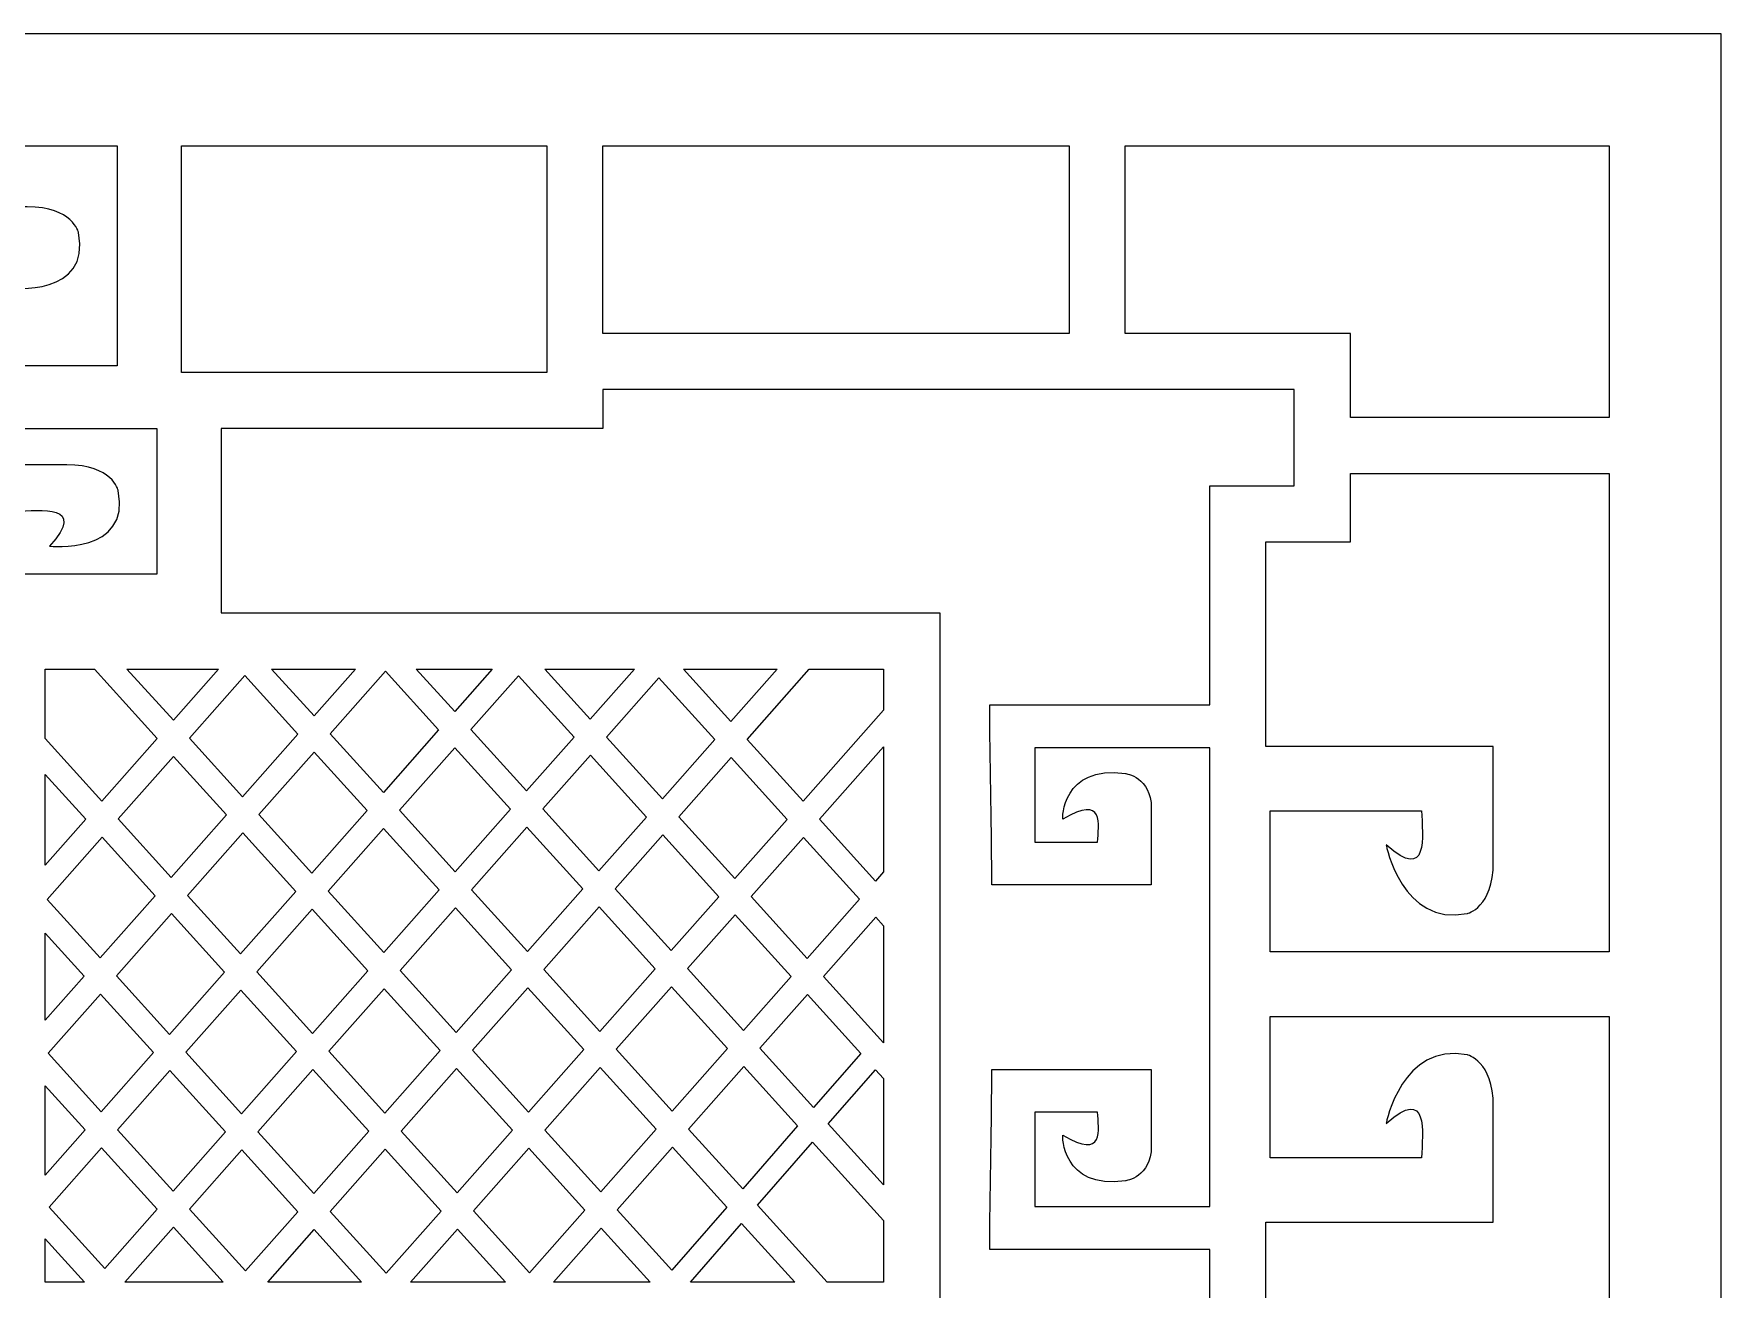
# Model space of a CAD drawing. Header units: centimetres. Extents: x -27 to -9, y -9 to -1.
# Drawn here: x -16.15 to -9, y -6.29 to -0.97 of the extents above; entities that cross this region are included whole.
import ezdxf

# ---------------------------------------------------------------- set-up
doc = ezdxf.new("R2010")
doc.units = ezdxf.units.CM
doc.header["$MEASUREMENT"] = 0
doc.layers.add('layer 1', color=7, linetype='Continuous')

msp = doc.modelspace()

# ---------------------------------------------------------------- linework, layer by layer
at = {"layer": 'layer 1', "color": 250}
for points, knots in [([(-9.47092, -0.97238), (-9.47092, -0.97238), (-8.9959, -0.97238), (-8.9959, -0.97238), (-8.9959, -0.97238), (-8.9959, -0.97238), (-8.9959, -1.4474), (-8.9959, -1.4474), (-8.9959, -1.4474), (-8.9959, -1.4474), (-8.9959, -8.52519), (-8.9959, -8.52519), (-8.9959, -8.52519), (-8.9959, -8.52519), (-8.9959, -9.00021), (-8.9959, -9.00021), (-8.9959, -9.00021), (-8.9959, -9.00021), (-9.47092, -9.00021), (-9.47092, -9.00021), (-9.47092, -9.00021), (-9.47092, -9.00021), (-26.52412, -9.00021), (-26.52412, -9.00021), (-26.52412, -9.00021), (-26.52412, -9.00021), (-26.99914, -9.00021), (-26.99914, -9.00021), (-26.99914, -9.00021), (-26.99914, -9.00021), (-26.99914, -8.52519), (-26.99914, -8.52519), (-26.99914, -8.52519), (-26.99914, -8.52519), (-26.99914, -1.4474), (-26.99914, -1.4474), (-26.99914, -1.4474), (-26.99914, -1.4474), (-26.99914, -0.97238), (-26.99914, -0.97238), (-26.99914, -0.97238), (-26.99914, -0.97238), (-26.52412, -0.97238), (-26.52412, -0.97238), (-26.52412, -0.97238), (-26.52412, -0.97238), (-9.47092, -0.97238), (-9.47092, -0.97238)], [0, 0, 0, 0, 0.0769231, 0.0769231, 0.0769231, 0.0769231, 0.1538462, 0.1538462, 0.1538462, 0.1538462, 0.2307692, 0.2307692, 0.2307692, 0.2307692, 0.3076923, 0.3076923, 0.3076923, 0.3076923, 0.3846154, 0.3846154, 0.3846154, 0.3846154, 0.4615385, 0.4615385, 0.4615385, 0.4615385, 0.5384615, 0.5384615, 0.5384615, 0.5384615, 0.6153846, 0.6153846, 0.6153846, 0.6153846, 0.6923077, 0.6923077, 0.6923077, 0.6923077, 0.7692308, 0.7692308, 0.7692308, 0.7692308, 0.8461538, 0.8461538, 0.8461538, 0.8461538, 1, 1, 1, 1]), ([(-19.52716, -1.4474), (-19.52716, -1.4474), (-19.52716, -2.408), (-19.52716, -2.408), (-19.52716, -2.408), (-19.52716, -2.408), (-16.66776, -2.408), (-16.66776, -2.408), (-16.66776, -2.408), (-16.66776, -2.408), (-16.66776, -1.70581), (-16.66776, -1.70581), (-16.66776, -1.70581), (-16.66776, -1.70581), (-16.39511, -1.70581), (-16.39511, -1.70581), (-16.39511, -1.70581), (-16.39511, -1.70581), (-16.17699, -1.70581), (-16.17699, -1.70581), (-16.17699, -1.70581), (-15.98376, -1.70581), (-15.95887, -1.81487), (-15.95887, -1.81487), (-15.95887, -1.81487), (-15.90435, -2.08752), (-16.2497, -2.05117), (-16.2497, -2.05117), (-16.2497, -2.05117), (-16.08817, -1.87072), (-16.28814, -1.90041), (-16.39511, -1.90292), (-16.39511, -1.90292), (-16.39511, -1.90292), (-16.39511, -2.37979), (-16.39511, -2.37979), (-16.39511, -2.37979), (-16.39511, -2.37979), (-15.79529, -2.37979), (-15.79529, -2.37979), (-15.79529, -2.37979), (-15.79529, -2.37979), (-15.79529, -1.4474), (-15.79529, -1.4474), (-15.79529, -1.4474), (-15.79529, -1.4474), (-19.52716, -1.4474), (-19.52716, -1.4474)], [0, 0, 0, 0, 0.0769231, 0.0769231, 0.0769231, 0.0769231, 0.1538462, 0.1538462, 0.1538462, 0.1538462, 0.2307692, 0.2307692, 0.2307692, 0.2307692, 0.3076923, 0.3076923, 0.3076923, 0.3076923, 0.3846154, 0.3846154, 0.3846154, 0.3846154, 0.4615385, 0.4615385, 0.4615385, 0.4615385, 0.5384615, 0.5384615, 0.5384615, 0.5384615, 0.6153846, 0.6153846, 0.6153846, 0.6153846, 0.6923077, 0.6923077, 0.6923077, 0.6923077, 0.7692308, 0.7692308, 0.7692308, 0.7692308, 0.8461538, 0.8461538, 0.8461538, 0.8461538, 1, 1, 1, 1]), ([(-15.52264, -1.4474), (-15.52264, -1.4474), (-15.52264, -2.408), (-15.52264, -2.408), (-15.52264, -2.408), (-15.52264, -2.408), (-13.97438, -2.408), (-13.97438, -2.408), (-13.97438, -2.408), (-13.97438, -2.408), (-13.97438, -2.24235), (-13.97438, -2.24235), (-13.97438, -2.24235), (-13.97438, -2.24235), (-13.97438, -1.4474), (-13.97438, -1.4474), (-13.97438, -1.4474), (-13.97438, -1.4474), (-15.52264, -1.4474), (-15.52264, -1.4474)], [0, 0, 0, 0, 0.1666667, 0.1666667, 0.1666667, 0.1666667, 0.3333333, 0.3333333, 0.3333333, 0.3333333, 0.5, 0.5, 0.5, 0.5, 0.6666667, 0.6666667, 0.6666667, 0.6666667, 1, 1, 1, 1]), ([(-13.73687, -1.4474), (-13.73687, -1.4474), (-13.73687, -2.24235), (-13.73687, -2.24235), (-13.73687, -2.24235), (-13.73687, -2.24235), (-11.76041, -2.24235), (-11.76041, -2.24235), (-11.76041, -2.24235), (-11.76041, -2.24235), (-11.76041, -1.4474), (-11.76041, -1.4474), (-11.76041, -1.4474), (-11.76041, -1.4474), (-13.73687, -1.4474), (-13.73687, -1.4474)], [0, 0, 0, 0, 0.2, 0.2, 0.2, 0.2, 0.4, 0.4, 0.4, 0.4, 0.6, 0.6, 0.6, 0.6, 1, 1, 1, 1]), ([(-11.5229, -1.4474), (-11.5229, -1.4474), (-11.5229, -2.24235), (-11.5229, -2.24235), (-11.5229, -2.24235), (-11.5229, -2.24235), (-10.56807, -2.24235), (-10.56807, -2.24235), (-10.56807, -2.24235), (-10.56807, -2.24235), (-10.56807, -2.37618), (-10.56807, -2.37618), (-10.56807, -2.37618), (-10.56807, -2.37618), (-10.56807, -2.47986), (-10.56807, -2.47986), (-10.56807, -2.47986), (-10.56807, -2.47986), (-10.56807, -2.59907), (-10.56807, -2.59907), (-10.56807, -2.59907), (-10.56807, -2.59907), (-9.47092, -2.59907), (-9.47092, -2.59907), (-9.47092, -2.59907), (-9.47092, -2.59907), (-9.47092, -1.4474), (-9.47092, -1.4474), (-9.47092, -1.4474), (-9.47092, -1.4474), (-11.5229, -1.4474), (-11.5229, -1.4474)], [0, 0, 0, 0, 0.1111111, 0.1111111, 0.1111111, 0.1111111, 0.2222222, 0.2222222, 0.2222222, 0.2222222, 0.3333333, 0.3333333, 0.3333333, 0.3333333, 0.4444444, 0.4444444, 0.4444444, 0.4444444, 0.5555556, 0.5555556, 0.5555556, 0.5555556, 0.6666667, 0.6666667, 0.6666667, 0.6666667, 0.7777778, 0.7777778, 0.7777778, 0.7777778, 1, 1, 1, 1]), ([(-11.41168, -5.54378), (-11.41168, -5.54378), (-11.41168, -5.36202), (-11.41168, -5.36202), (-11.41168, -5.36202), (-11.41168, -5.36202), (-12.08844, -5.36202), (-12.08844, -5.36202), (-12.08844, -5.36202), (-12.08844, -5.36202), (-12.08826, -5.39837), (-12.08826, -5.39837), (-12.08826, -5.39837), (-12.08826, -5.64785), (-12.09645, -5.8845), (-12.09645, -6.12543), (-12.09645, -6.12543), (-12.09645, -6.12543), (-11.16354, -6.12543), (-11.16354, -6.12543), (-11.16354, -6.12543), (-11.16354, -6.12543), (-11.16354, -6.8092), (-11.16354, -6.8092), (-11.16354, -6.8092), (-11.16354, -6.8092), (-11.16354, -6.97753), (-11.16354, -6.97753), (-11.16354, -6.97753), (-11.16354, -6.97753), (-11.16354, -7.04671), (-11.16354, -7.04671), (-11.16354, -7.04671), (-11.16354, -7.04671), (-10.84777, -7.04671), (-10.84777, -7.04671), (-10.84777, -7.04671), (-10.84777, -7.04671), (-10.84777, -7.45904), (-10.84777, -7.45904), (-10.84777, -7.45904), (-10.84777, -7.45904), (-13.75759, -7.45904), (-13.75759, -7.45904), (-13.75759, -7.45904), (-13.75759, -7.45904), (-13.75759, -7.32226), (-13.75759, -7.32226), (-13.75759, -7.32226), (-13.75759, -7.32226), (-13.75759, -7.32226), (-13.75759, -7.32226), (-13.75759, -7.32226), (-13.75759, -7.32226), (-15.35444, -7.32226), (-15.35444, -7.32226), (-15.35444, -7.32226), (-15.35444, -7.32226), (-15.35444, -6.50117), (-15.35444, -6.50117), (-15.35444, -6.50117), (-15.35444, -6.50117), (-12.30841, -6.50117), (-12.30841, -6.50117), (-12.30841, -6.50117), (-12.30841, -6.50117), (-12.30841, -6.417), (-12.30841, -6.417), (-12.30841, -6.417), (-12.30841, -6.417), (-12.30841, -6.26366), (-12.30841, -6.26366), (-12.30841, -6.26366), (-12.30841, -6.26366), (-12.30841, -3.6651), (-12.30841, -3.6651), (-12.30841, -3.6651), (-12.30841, -3.6651), (-12.30841, -3.43014), (-12.30841, -3.43014), (-12.30841, -3.43014), (-12.30841, -3.43014), (-12.30841, -3.42759), (-12.30841, -3.42759), (-12.30841, -3.42759), (-12.30841, -3.42759), (-15.35444, -3.42759), (-15.35444, -3.42759), (-15.35444, -3.42759), (-15.35444, -3.42759), (-15.35444, -2.64551), (-15.35444, -2.64551), (-15.35444, -2.64551), (-15.35444, -2.64551), (-13.75759, -2.64551), (-13.75759, -2.64551), (-13.75759, -2.64551), (-13.75759, -2.64551), (-13.75759, -2.64551), (-13.75759, -2.64551), (-13.75759, -2.64551), (-13.75759, -2.64551), (-13.73687, -2.64551), (-13.73687, -2.64551), (-13.73687, -2.64551), (-13.73687, -2.64551), (-13.73687, -2.47986), (-13.73687, -2.47986), (-13.73687, -2.47986), (-13.73687, -2.47986), (-10.80558, -2.47986), (-10.80558, -2.47986), (-10.80558, -2.47986), (-10.80558, -2.47986), (-10.80558, -2.88863), (-10.80558, -2.88863), (-10.80558, -2.88863), (-10.80558, -2.88863), (-10.92603, -2.88863), (-10.92603, -2.88863), (-10.92603, -2.88863), (-10.92603, -2.88863), (-11.16354, -2.88863), (-11.16354, -2.88863), (-11.16354, -2.88863), (-11.16354, -2.88863), (-11.16354, -3.12614), (-11.16354, -3.12614), (-11.16354, -3.12614), (-11.16354, -3.12614), (-11.16354, -3.817), (-11.16354, -3.817), (-11.16354, -3.817), (-11.16354, -3.817), (-12.09645, -3.817), (-12.09645, -3.817), (-12.09645, -3.817), (-12.09645, -4.05793), (-12.08826, -4.29459), (-12.08826, -4.54407), (-12.08826, -4.54407), (-12.08826, -4.54407), (-12.08844, -4.58042), (-12.08844, -4.58042), (-12.08844, -4.58042), (-12.08844, -4.58042), (-11.41168, -4.58042), (-11.41168, -4.58042), (-11.41168, -4.58042), (-11.41168, -4.58042), (-11.41168, -4.39865), (-11.41168, -4.39865), (-11.41168, -4.39865), (-11.41168, -4.39865), (-11.41168, -4.25324), (-11.41168, -4.25324), (-11.41168, -4.25324), (-11.41168, -4.12442), (-11.52074, -4.10783), (-11.52074, -4.10783), (-11.52074, -4.10783), (-11.79339, -4.07148), (-11.78744, -4.30171), (-11.78744, -4.30171), (-11.78744, -4.30171), (-11.60699, -4.19403), (-11.63668, -4.32734), (-11.63919, -4.39865), (-11.63919, -4.39865), (-11.63919, -4.39865), (-11.90527, -4.39865), (-11.90527, -4.39865), (-11.90527, -4.39865), (-11.90527, -4.39865), (-11.90527, -3.99877), (-11.90527, -3.99877), (-11.90527, -3.99877), (-11.90527, -3.99877), (-11.16354, -3.99877), (-11.16354, -3.99877), (-11.16354, -3.99877), (-11.16354, -3.99877), (-11.16354, -5.94367), (-11.16354, -5.94367), (-11.16354, -5.94367), (-11.16354, -5.94367), (-11.90527, -5.94367), (-11.90527, -5.94367), (-11.90527, -5.94367), (-11.90527, -5.94367), (-11.90527, -5.54378), (-11.90527, -5.54378), (-11.90527, -5.54378), (-11.90527, -5.54378), (-11.63919, -5.54378), (-11.63919, -5.54378), (-11.63919, -5.54378), (-11.63668, -5.6151), (-11.60699, -5.74841), (-11.78744, -5.64072), (-11.78744, -5.64072), (-11.78744, -5.64072), (-11.79339, -5.87096), (-11.52074, -5.83461), (-11.52074, -5.83461), (-11.52074, -5.83461), (-11.41168, -5.81802), (-11.41168, -5.68919), (-11.41168, -5.68919), (-11.41168, -5.68919), (-11.41168, -5.54378), (-11.41168, -5.54378)], [0, 0, 0, 0, 0.0185185, 0.0185185, 0.0185185, 0.0185185, 0.037037, 0.037037, 0.037037, 0.037037, 0.0555556, 0.0555556, 0.0555556, 0.0555556, 0.0740741, 0.0740741, 0.0740741, 0.0740741, 0.0925926, 0.0925926, 0.0925926, 0.0925926, 0.1111111, 0.1111111, 0.1111111, 0.1111111, 0.1296296, 0.1296296, 0.1296296, 0.1296296, 0.1481481, 0.1481481, 0.1481481, 0.1481481, 0.1666667, 0.1666667, 0.1666667, 0.1666667, 0.1851852, 0.1851852, 0.1851852, 0.1851852, 0.2037037, 0.2037037, 0.2037037, 0.2037037, 0.2222222, 0.2222222, 0.2222222, 0.2222222, 0.2407407, 0.2407407, 0.2407407, 0.2407407, 0.2592593, 0.2592593, 0.2592593, 0.2592593, 0.2777778, 0.2777778, 0.2777778, 0.2777778, 0.2962963, 0.2962963, 0.2962963, 0.2962963, 0.3148148, 0.3148148, 0.3148148, 0.3148148, 0.3333333, 0.3333333, 0.3333333, 0.3333333, 0.3518519, 0.3518519, 0.3518519, 0.3518519, 0.3703704, 0.3703704, 0.3703704, 0.3703704, 0.3888889, 0.3888889, 0.3888889, 0.3888889, 0.4074074, 0.4074074, 0.4074074, 0.4074074, 0.4259259, 0.4259259, 0.4259259, 0.4259259, 0.4444444, 0.4444444, 0.4444444, 0.4444444, 0.462963, 0.462963, 0.462963, 0.462963, 0.4814815, 0.4814815, 0.4814815, 0.4814815, 0.5, 0.5, 0.5, 0.5, 0.5185185, 0.5185185, 0.5185185, 0.5185185, 0.537037, 0.537037, 0.537037, 0.537037, 0.5555556, 0.5555556, 0.5555556, 0.5555556, 0.5740741, 0.5740741, 0.5740741, 0.5740741, 0.5925926, 0.5925926, 0.5925926, 0.5925926, 0.6111111, 0.6111111, 0.6111111, 0.6111111, 0.6296296, 0.6296296, 0.6296296, 0.6296296, 0.6481481, 0.6481481, 0.6481481, 0.6481481, 0.6666667, 0.6666667, 0.6666667, 0.6666667, 0.6851852, 0.6851852, 0.6851852, 0.6851852, 0.7037037, 0.7037037, 0.7037037, 0.7037037, 0.7222222, 0.7222222, 0.7222222, 0.7222222, 0.7407407, 0.7407407, 0.7407407, 0.7407407, 0.7592593, 0.7592593, 0.7592593, 0.7592593, 0.7777778, 0.7777778, 0.7777778, 0.7777778, 0.7962963, 0.7962963, 0.7962963, 0.7962963, 0.8148148, 0.8148148, 0.8148148, 0.8148148, 0.8333333, 0.8333333, 0.8333333, 0.8333333, 0.8518519, 0.8518519, 0.8518519, 0.8518519, 0.8703704, 0.8703704, 0.8703704, 0.8703704, 0.8888889, 0.8888889, 0.8888889, 0.8888889, 0.9074074, 0.9074074, 0.9074074, 0.9074074, 0.9259259, 0.9259259, 0.9259259, 0.9259259, 0.9444444, 0.9444444, 0.9444444, 0.9444444, 0.962963, 0.962963, 0.962963, 0.962963, 1, 1, 1, 1]), ([(-19.56179, -3.42759), (-19.56179, -3.42759), (-16.49956, -3.42759), (-16.49956, -3.42759), (-16.49956, -3.42759), (-16.49956, -3.42759), (-16.49956, -2.79911), (-16.49956, -2.79911), (-16.49956, -2.79911), (-16.49956, -2.79911), (-16.22691, -2.79911), (-16.22691, -2.79911), (-16.22691, -2.79911), (-16.22691, -2.79911), (-16.00879, -2.79911), (-16.00879, -2.79911), (-16.00879, -2.79911), (-15.81556, -2.79911), (-15.79068, -2.90817), (-15.79068, -2.90817), (-15.79068, -2.90817), (-15.73615, -3.18082), (-16.0815, -3.14447), (-16.0815, -3.14447), (-16.0815, -3.14447), (-15.91997, -2.96402), (-16.11994, -2.99371), (-16.22691, -2.99622), (-16.22691, -2.99622), (-16.22691, -2.99622), (-16.22691, -3.2623), (-16.22691, -3.2623), (-16.22691, -3.2623), (-16.22691, -3.2623), (-15.62709, -3.2623), (-15.62709, -3.2623), (-15.62709, -3.2623), (-15.62709, -3.2623), (-15.62709, -2.64551), (-15.62709, -2.64551), (-15.62709, -2.64551), (-15.62709, -2.64551), (-20.43426, -2.64551), (-20.43426, -2.64551), (-20.43426, -2.64551), (-20.43426, -2.64551), (-20.43426, -3.2623), (-20.43426, -3.2623), (-20.43426, -3.2623), (-20.43426, -3.2623), (-19.83444, -3.2623), (-19.83444, -3.2623), (-19.83444, -3.2623), (-19.83444, -3.2623), (-19.83444, -2.99622), (-19.83444, -2.99622), (-19.83444, -2.99622), (-19.94141, -2.99371), (-20.14138, -2.96402), (-19.97985, -3.14447), (-19.97985, -3.14447), (-19.97985, -3.14447), (-20.3252, -3.18082), (-20.27067, -2.90817), (-20.27067, -2.90817), (-20.27067, -2.90817), (-20.24579, -2.79911), (-20.05255, -2.79911), (-20.05255, -2.79911), (-20.05255, -2.79911), (-19.83444, -2.79911), (-19.83444, -2.79911), (-19.83444, -2.79911), (-19.83444, -2.79911), (-19.56179, -2.79911), (-19.56179, -2.79911), (-19.56179, -2.79911), (-19.56179, -2.79911), (-19.56179, -3.42759), (-19.56179, -3.42759)], [0, 0, 0, 0, 0.047619, 0.047619, 0.047619, 0.047619, 0.0952381, 0.0952381, 0.0952381, 0.0952381, 0.1428571, 0.1428571, 0.1428571, 0.1428571, 0.1904762, 0.1904762, 0.1904762, 0.1904762, 0.2380952, 0.2380952, 0.2380952, 0.2380952, 0.2857143, 0.2857143, 0.2857143, 0.2857143, 0.3333333, 0.3333333, 0.3333333, 0.3333333, 0.3809524, 0.3809524, 0.3809524, 0.3809524, 0.4285714, 0.4285714, 0.4285714, 0.4285714, 0.4761905, 0.4761905, 0.4761905, 0.4761905, 0.5238095, 0.5238095, 0.5238095, 0.5238095, 0.5714286, 0.5714286, 0.5714286, 0.5714286, 0.6190476, 0.6190476, 0.6190476, 0.6190476, 0.6666667, 0.6666667, 0.6666667, 0.6666667, 0.7142857, 0.7142857, 0.7142857, 0.7142857, 0.7619048, 0.7619048, 0.7619048, 0.7619048, 0.8095238, 0.8095238, 0.8095238, 0.8095238, 0.8571429, 0.8571429, 0.8571429, 0.8571429, 0.9047619, 0.9047619, 0.9047619, 0.9047619, 1, 1, 1, 1]), ([(-9.47092, -2.83658), (-9.47092, -2.83658), (-10.56807, -2.83658), (-10.56807, -2.83658), (-10.56807, -2.83658), (-10.56807, -2.83658), (-10.56807, -2.88863), (-10.56807, -2.88863), (-10.56807, -2.88863), (-10.56807, -2.88863), (-10.56807, -3.12614), (-10.56807, -3.12614), (-10.56807, -3.12614), (-10.56807, -3.12614), (-10.80558, -3.12614), (-10.80558, -3.12614), (-10.80558, -3.12614), (-10.80558, -3.12614), (-10.92603, -3.12614), (-10.92603, -3.12614), (-10.92603, -3.12614), (-10.92603, -3.12614), (-10.92603, -3.99282), (-10.92603, -3.99282), (-10.92603, -3.99282), (-10.92603, -3.99282), (-9.96212, -3.99282), (-9.96212, -3.99282), (-9.96212, -3.99282), (-9.96212, -3.99282), (-9.96212, -4.26547), (-9.96212, -4.26547), (-9.96212, -4.26547), (-9.96212, -4.26547), (-9.96212, -4.48359), (-9.96212, -4.48359), (-9.96212, -4.48359), (-9.96212, -4.67682), (-10.07285, -4.70171), (-10.07285, -4.70171), (-10.07285, -4.70171), (-10.34965, -4.75624), (-10.41636, -4.41088), (-10.41636, -4.41088), (-10.41636, -4.41088), (-10.23317, -4.57241), (-10.26331, -4.37245), (-10.26586, -4.26547), (-10.26586, -4.26547), (-10.26586, -4.26547), (-10.90746, -4.26547), (-10.90746, -4.26547), (-10.90746, -4.26547), (-10.90746, -4.26547), (-10.90746, -4.86401), (-10.90746, -4.86401), (-10.90746, -4.86401), (-10.90746, -4.86401), (-9.47092, -4.86401), (-9.47092, -4.86401), (-9.47092, -4.86401), (-9.47092, -4.86401), (-9.47092, -2.83658), (-9.47092, -2.83658)], [0, 0, 0, 0, 0.0588235, 0.0588235, 0.0588235, 0.0588235, 0.1176471, 0.1176471, 0.1176471, 0.1176471, 0.1764706, 0.1764706, 0.1764706, 0.1764706, 0.2352941, 0.2352941, 0.2352941, 0.2352941, 0.2941176, 0.2941176, 0.2941176, 0.2941176, 0.3529412, 0.3529412, 0.3529412, 0.3529412, 0.4117647, 0.4117647, 0.4117647, 0.4117647, 0.4705882, 0.4705882, 0.4705882, 0.4705882, 0.5294118, 0.5294118, 0.5294118, 0.5294118, 0.5882353, 0.5882353, 0.5882353, 0.5882353, 0.6470588, 0.6470588, 0.6470588, 0.6470588, 0.7058824, 0.7058824, 0.7058824, 0.7058824, 0.7647059, 0.7647059, 0.7647059, 0.7647059, 0.8235294, 0.8235294, 0.8235294, 0.8235294, 0.8823529, 0.8823529, 0.8823529, 0.8823529, 1, 1, 1, 1]), ([(-15.89182, -3.6651), (-15.89182, -3.6651), (-16.10018, -3.6651), (-16.10018, -3.6651), (-16.10018, -3.6651), (-16.10018, -3.6651), (-16.10018, -3.95931), (-16.10018, -3.95931), (-16.10018, -3.95931), (-16.10018, -3.95931), (-15.85974, -4.22457), (-15.85974, -4.22457), (-15.85974, -4.22457), (-15.85974, -4.22457), (-15.62528, -3.95916), (-15.62528, -3.95916), (-15.62528, -3.95916), (-15.62528, -3.95916), (-15.89182, -3.6651), (-15.89182, -3.6651)], [0, 0, 0, 0, 0.1666667, 0.1666667, 0.1666667, 0.1666667, 0.3333333, 0.3333333, 0.3333333, 0.3333333, 0.5, 0.5, 0.5, 0.5, 0.6666667, 0.6666667, 0.6666667, 0.6666667, 1, 1, 1, 1]), ([(-15.3655, -3.6651), (-15.3655, -3.6651), (-15.7539, -3.6651), (-15.7539, -3.6651), (-15.7539, -3.6651), (-15.7539, -3.6651), (-15.55721, -3.88211), (-15.55721, -3.88211), (-15.55721, -3.88211), (-15.55721, -3.88211), (-15.3655, -3.6651), (-15.3655, -3.6651)], [0, 0, 0, 0, 0.25, 0.25, 0.25, 0.25, 0.5, 0.5, 0.5, 0.5, 1, 1, 1, 1]), ([(-15.25375, -3.69278), (-15.25375, -3.69278), (-15.48822, -3.95821), (-15.48822, -3.95821), (-15.48822, -3.95821), (-15.48822, -3.95821), (-15.26339, -4.20625), (-15.26339, -4.20625), (-15.26339, -4.20625), (-15.26339, -4.20625), (-15.02892, -3.94083), (-15.02892, -3.94083), (-15.02892, -3.94083), (-15.02892, -3.94083), (-15.25375, -3.69278), (-15.25375, -3.69278)], [0, 0, 0, 0, 0.2, 0.2, 0.2, 0.2, 0.4, 0.4, 0.4, 0.4, 0.6, 0.6, 0.6, 0.6, 1, 1, 1, 1]), ([(-14.78534, -3.6651), (-14.78534, -3.6651), (-15.14092, -3.6651), (-15.14092, -3.6651), (-15.14092, -3.6651), (-15.14092, -3.6651), (-14.96084, -3.86377), (-14.96084, -3.86377), (-14.96084, -3.86377), (-14.96084, -3.86377), (-14.78534, -3.6651), (-14.78534, -3.6651)], [0, 0, 0, 0, 0.25, 0.25, 0.25, 0.25, 0.5, 0.5, 0.5, 0.5, 1, 1, 1, 1]), ([(-14.43258, -3.92247), (-14.43258, -3.92247), (-14.65739, -3.67445), (-14.65739, -3.67445), (-14.65739, -3.67445), (-14.65739, -3.67445), (-14.89186, -3.93987), (-14.89186, -3.93987), (-14.89186, -3.93987), (-14.89186, -3.93987), (-14.66705, -4.1879), (-14.66705, -4.1879), (-14.66705, -4.1879), (-14.66705, -4.1879), (-14.43258, -3.92247), (-14.43258, -3.92247)], [0, 0, 0, 0, 0.2, 0.2, 0.2, 0.2, 0.4, 0.4, 0.4, 0.4, 0.6, 0.6, 0.6, 0.6, 1, 1, 1, 1]), ([(-14.20521, -3.6651), (-14.20521, -3.6651), (-14.52794, -3.6651), (-14.52794, -3.6651), (-14.52794, -3.6651), (-14.52794, -3.6651), (-14.3645, -3.84542), (-14.3645, -3.84542), (-14.3645, -3.84542), (-14.3645, -3.84542), (-14.20521, -3.6651), (-14.20521, -3.6651)], [0, 0, 0, 0, 0.25, 0.25, 0.25, 0.25, 0.5, 0.5, 0.5, 0.5, 1, 1, 1, 1]), ([(-14.29552, -3.92152), (-14.29552, -3.92152), (-14.05953, -4.18186), (-14.05953, -4.18186), (-14.05953, -4.18186), (-14.05953, -4.18186), (-13.85844, -3.95423), (-13.85844, -3.95423), (-13.85844, -3.95423), (-13.85844, -3.95423), (-14.09443, -3.69388), (-14.09443, -3.69388), (-14.09443, -3.69388), (-14.09443, -3.69388), (-14.29552, -3.92152), (-14.29552, -3.92152)], [0, 0, 0, 0, 0.2, 0.2, 0.2, 0.2, 0.4, 0.4, 0.4, 0.4, 0.6, 0.6, 0.6, 0.6, 1, 1, 1, 1]), ([(-13.60303, -3.6651), (-13.60303, -3.6651), (-13.98259, -3.6651), (-13.98259, -3.6651), (-13.98259, -3.6651), (-13.98259, -3.6651), (-13.79037, -3.87717), (-13.79037, -3.87717), (-13.79037, -3.87717), (-13.79037, -3.87717), (-13.60303, -3.6651), (-13.60303, -3.6651)], [0, 0, 0, 0, 0.25, 0.25, 0.25, 0.25, 0.5, 0.5, 0.5, 0.5, 1, 1, 1, 1]), ([(-13.49952, -3.70211), (-13.49952, -3.70211), (-13.72139, -3.95327), (-13.72139, -3.95327), (-13.72139, -3.95327), (-13.72139, -3.95327), (-13.4838, -4.21538), (-13.4838, -4.21538), (-13.4838, -4.21538), (-13.4838, -4.21538), (-13.26193, -3.96423), (-13.26193, -3.96423), (-13.26193, -3.96423), (-13.26193, -3.96423), (-13.49952, -3.70211), (-13.49952, -3.70211)], [0, 0, 0, 0, 0.2, 0.2, 0.2, 0.2, 0.4, 0.4, 0.4, 0.4, 0.6, 0.6, 0.6, 0.6, 1, 1, 1, 1]), ([(-12.99768, -3.6651), (-12.99768, -3.6651), (-13.39515, -3.6651), (-13.39515, -3.6651), (-13.39515, -3.6651), (-13.39515, -3.6651), (-13.19386, -3.88717), (-13.19386, -3.88717), (-13.19386, -3.88717), (-13.19386, -3.88717), (-12.99768, -3.6651), (-12.99768, -3.6651)], [0, 0, 0, 0, 0.25, 0.25, 0.25, 0.25, 0.5, 0.5, 0.5, 0.5, 1, 1, 1, 1]), ([(-12.54686, -3.6651), (-12.54686, -3.6651), (-12.86148, -3.6651), (-12.86148, -3.6651), (-12.86148, -3.6651), (-12.86148, -3.6651), (-13.12488, -3.96327), (-13.12488, -3.96327), (-13.12488, -3.96327), (-13.12488, -3.96327), (-12.88728, -4.22539), (-12.88728, -4.22539), (-12.88728, -4.22539), (-12.88728, -4.22539), (-12.54686, -3.84004), (-12.54686, -3.84004), (-12.54686, -3.84004), (-12.54686, -3.84004), (-12.54686, -3.6651), (-12.54686, -3.6651)], [0, 0, 0, 0, 0.1666667, 0.1666667, 0.1666667, 0.1666667, 0.3333333, 0.3333333, 0.3333333, 0.3333333, 0.5, 0.5, 0.5, 0.5, 0.6666667, 0.6666667, 0.6666667, 0.6666667, 1, 1, 1, 1]), ([(-14.1276, -4.25893), (-14.1276, -4.25893), (-14.36359, -3.99857), (-14.36359, -3.99857), (-14.36359, -3.99857), (-14.36359, -3.99857), (-14.59807, -4.264), (-14.59807, -4.264), (-14.59807, -4.264), (-14.59807, -4.264), (-14.36208, -4.52435), (-14.36208, -4.52435), (-14.36208, -4.52435), (-14.36208, -4.52435), (-14.1276, -4.25893), (-14.1276, -4.25893)], [0, 0, 0, 0, 0.2, 0.2, 0.2, 0.2, 0.4, 0.4, 0.4, 0.4, 0.6, 0.6, 0.6, 0.6, 1, 1, 1, 1]), ([(-12.54686, -4.52532), (-12.54686, -4.52532), (-12.54686, -3.99422), (-12.54686, -3.99422), (-12.54686, -3.99422), (-12.54686, -3.99422), (-12.8183, -4.3015), (-12.8183, -4.3015), (-12.8183, -4.3015), (-12.8183, -4.3015), (-12.5807, -4.56363), (-12.5807, -4.56363), (-12.5807, -4.56363), (-12.5807, -4.56363), (-12.54686, -4.52532), (-12.54686, -4.52532)], [0, 0, 0, 0, 0.2, 0.2, 0.2, 0.2, 0.4, 0.4, 0.4, 0.4, 0.6, 0.6, 0.6, 0.6, 1, 1, 1, 1]), ([(-15.55629, -4.03526), (-15.55629, -4.03526), (-15.79076, -4.30067), (-15.79076, -4.30067), (-15.79076, -4.30067), (-15.79076, -4.30067), (-15.56592, -4.54871), (-15.56592, -4.54871), (-15.56592, -4.54871), (-15.56592, -4.54871), (-15.33146, -4.2833), (-15.33146, -4.2833), (-15.33146, -4.2833), (-15.33146, -4.2833), (-15.55629, -4.03526), (-15.55629, -4.03526)], [0, 0, 0, 0, 0.2, 0.2, 0.2, 0.2, 0.4, 0.4, 0.4, 0.4, 0.6, 0.6, 0.6, 0.6, 1, 1, 1, 1]), ([(-14.95994, -4.01693), (-14.95994, -4.01693), (-15.19441, -4.28235), (-15.19441, -4.28235), (-15.19441, -4.28235), (-15.19441, -4.28235), (-14.96959, -4.53037), (-14.96959, -4.53037), (-14.96959, -4.53037), (-14.96959, -4.53037), (-14.73512, -4.26496), (-14.73512, -4.26496), (-14.73512, -4.26496), (-14.73512, -4.26496), (-14.95994, -4.01693), (-14.95994, -4.01693)], [0, 0, 0, 0, 0.2, 0.2, 0.2, 0.2, 0.4, 0.4, 0.4, 0.4, 0.6, 0.6, 0.6, 0.6, 1, 1, 1, 1]), ([(-13.99056, -4.25796), (-13.99056, -4.25796), (-13.75297, -4.52008), (-13.75297, -4.52008), (-13.75297, -4.52008), (-13.75297, -4.52008), (-13.55187, -4.29244), (-13.55187, -4.29244), (-13.55187, -4.29244), (-13.55187, -4.29244), (-13.78947, -4.03033), (-13.78947, -4.03033), (-13.78947, -4.03033), (-13.78947, -4.03033), (-13.99056, -4.25796), (-13.99056, -4.25796)], [0, 0, 0, 0, 0.2, 0.2, 0.2, 0.2, 0.4, 0.4, 0.4, 0.4, 0.6, 0.6, 0.6, 0.6, 1, 1, 1, 1]), ([(-13.19296, -4.04033), (-13.19296, -4.04033), (-13.41483, -4.29148), (-13.41483, -4.29148), (-13.41483, -4.29148), (-13.41483, -4.29148), (-13.17723, -4.55361), (-13.17723, -4.55361), (-13.17723, -4.55361), (-13.17723, -4.55361), (-12.95536, -4.30245), (-12.95536, -4.30245), (-12.95536, -4.30245), (-12.95536, -4.30245), (-13.19296, -4.04033), (-13.19296, -4.04033)], [0, 0, 0, 0, 0.2, 0.2, 0.2, 0.2, 0.4, 0.4, 0.4, 0.4, 0.6, 0.6, 0.6, 0.6, 1, 1, 1, 1]), ([(-16.10018, -4.49675), (-16.10018, -4.49675), (-15.92781, -4.30162), (-15.92781, -4.30162), (-15.92781, -4.30162), (-15.92781, -4.30162), (-16.10018, -4.11146), (-16.10018, -4.11146), (-16.10018, -4.11146), (-16.10018, -4.11146), (-16.10018, -4.49675), (-16.10018, -4.49675)], [0, 0, 0, 0, 0.25, 0.25, 0.25, 0.25, 0.5, 0.5, 0.5, 0.5, 1, 1, 1, 1]), ([(-15.26248, -4.35941), (-15.26248, -4.35941), (-15.49694, -4.62482), (-15.49694, -4.62482), (-15.49694, -4.62482), (-15.49694, -4.62482), (-15.27213, -4.87284), (-15.27213, -4.87284), (-15.27213, -4.87284), (-15.27213, -4.87284), (-15.03767, -4.60743), (-15.03767, -4.60743), (-15.03767, -4.60743), (-15.03767, -4.60743), (-15.26248, -4.35941), (-15.26248, -4.35941)], [0, 0, 0, 0, 0.2, 0.2, 0.2, 0.2, 0.4, 0.4, 0.4, 0.4, 0.6, 0.6, 0.6, 0.6, 1, 1, 1, 1]), ([(-14.66614, -4.34106), (-14.66614, -4.34106), (-14.90061, -4.60648), (-14.90061, -4.60648), (-14.90061, -4.60648), (-14.90061, -4.60648), (-14.66463, -4.86682), (-14.66463, -4.86682), (-14.66463, -4.86682), (-14.66463, -4.86682), (-14.43016, -4.6014), (-14.43016, -4.6014), (-14.43016, -4.6014), (-14.43016, -4.6014), (-14.66614, -4.34106), (-14.66614, -4.34106)], [0, 0, 0, 0, 0.2, 0.2, 0.2, 0.2, 0.4, 0.4, 0.4, 0.4, 0.6, 0.6, 0.6, 0.6, 1, 1, 1, 1]), ([(-13.82104, -4.59714), (-13.82104, -4.59714), (-14.05863, -4.33502), (-14.05863, -4.33502), (-14.05863, -4.33502), (-14.05863, -4.33502), (-14.29311, -4.60045), (-14.29311, -4.60045), (-14.29311, -4.60045), (-14.29311, -4.60045), (-14.05552, -4.86256), (-14.05552, -4.86256), (-14.05552, -4.86256), (-14.05552, -4.86256), (-13.82104, -4.59714), (-13.82104, -4.59714)], [0, 0, 0, 0, 0.2, 0.2, 0.2, 0.2, 0.4, 0.4, 0.4, 0.4, 0.6, 0.6, 0.6, 0.6, 1, 1, 1, 1]), ([(-15.85883, -4.37773), (-15.85883, -4.37773), (-16.09171, -4.64134), (-16.09171, -4.64134), (-16.09171, -4.64134), (-16.09171, -4.64134), (-15.86688, -4.88939), (-15.86688, -4.88939), (-15.86688, -4.88939), (-15.86688, -4.88939), (-15.63399, -4.62577), (-15.63399, -4.62577), (-15.63399, -4.62577), (-15.63399, -4.62577), (-15.85883, -4.37773), (-15.85883, -4.37773)], [0, 0, 0, 0, 0.2, 0.2, 0.2, 0.2, 0.4, 0.4, 0.4, 0.4, 0.6, 0.6, 0.6, 0.6, 1, 1, 1, 1]), ([(-13.684, -4.59617), (-13.684, -4.59617), (-13.4464, -4.8583), (-13.4464, -4.8583), (-13.4464, -4.8583), (-13.4464, -4.8583), (-13.2453, -4.63067), (-13.2453, -4.63067), (-13.2453, -4.63067), (-13.2453, -4.63067), (-13.4829, -4.36854), (-13.4829, -4.36854), (-13.4829, -4.36854), (-13.4829, -4.36854), (-13.684, -4.59617), (-13.684, -4.59617)], [0, 0, 0, 0, 0.2, 0.2, 0.2, 0.2, 0.4, 0.4, 0.4, 0.4, 0.6, 0.6, 0.6, 0.6, 1, 1, 1, 1]), ([(-12.88638, -4.37855), (-12.88638, -4.37855), (-13.10825, -4.62971), (-13.10825, -4.62971), (-13.10825, -4.62971), (-13.10825, -4.62971), (-12.87065, -4.89184), (-12.87065, -4.89184), (-12.87065, -4.89184), (-12.87065, -4.89184), (-12.64878, -4.64069), (-12.64878, -4.64069), (-12.64878, -4.64069), (-12.64878, -4.64069), (-12.88638, -4.37855), (-12.88638, -4.37855)], [0, 0, 0, 0, 0.2, 0.2, 0.2, 0.2, 0.4, 0.4, 0.4, 0.4, 0.6, 0.6, 0.6, 0.6, 1, 1, 1, 1]), ([(-15.56501, -4.70187), (-15.56501, -4.70187), (-15.79789, -4.96549), (-15.79789, -4.96549), (-15.79789, -4.96549), (-15.79789, -4.96549), (-15.57308, -5.21351), (-15.57308, -5.21351), (-15.57308, -5.21351), (-15.57308, -5.21351), (-15.3402, -4.94989), (-15.3402, -4.94989), (-15.3402, -4.94989), (-15.3402, -4.94989), (-15.56501, -4.70187), (-15.56501, -4.70187)], [0, 0, 0, 0, 0.2, 0.2, 0.2, 0.2, 0.4, 0.4, 0.4, 0.4, 0.6, 0.6, 0.6, 0.6, 1, 1, 1, 1]), ([(-14.96868, -4.68353), (-14.96868, -4.68353), (-15.20315, -4.94894), (-15.20315, -4.94894), (-15.20315, -4.94894), (-15.20315, -4.94894), (-14.96716, -5.20929), (-14.96716, -5.20929), (-14.96716, -5.20929), (-14.96716, -5.20929), (-14.7327, -4.94388), (-14.7327, -4.94388), (-14.7327, -4.94388), (-14.7327, -4.94388), (-14.96868, -4.68353), (-14.96868, -4.68353)], [0, 0, 0, 0, 0.2, 0.2, 0.2, 0.2, 0.4, 0.4, 0.4, 0.4, 0.6, 0.6, 0.6, 0.6, 1, 1, 1, 1]), ([(-14.36118, -4.6775), (-14.36118, -4.6775), (-14.59565, -4.94292), (-14.59565, -4.94292), (-14.59565, -4.94292), (-14.59565, -4.94292), (-14.35806, -5.20504), (-14.35806, -5.20504), (-14.35806, -5.20504), (-14.35806, -5.20504), (-14.12359, -4.93962), (-14.12359, -4.93962), (-14.12359, -4.93962), (-14.12359, -4.93962), (-14.36118, -4.6775), (-14.36118, -4.6775)], [0, 0, 0, 0, 0.2, 0.2, 0.2, 0.2, 0.4, 0.4, 0.4, 0.4, 0.6, 0.6, 0.6, 0.6, 1, 1, 1, 1]), ([(-13.51447, -4.93536), (-13.51447, -4.93536), (-13.75207, -4.67323), (-13.75207, -4.67323), (-13.75207, -4.67323), (-13.75207, -4.67323), (-13.98655, -4.93865), (-13.98655, -4.93865), (-13.98655, -4.93865), (-13.98655, -4.93865), (-13.74895, -5.20078), (-13.74895, -5.20078), (-13.74895, -5.20078), (-13.74895, -5.20078), (-13.51447, -4.93536), (-13.51447, -4.93536)], [0, 0, 0, 0, 0.2, 0.2, 0.2, 0.2, 0.4, 0.4, 0.4, 0.4, 0.6, 0.6, 0.6, 0.6, 1, 1, 1, 1]), ([(-13.37742, -4.9344), (-13.37742, -4.9344), (-13.13981, -5.19654), (-13.13981, -5.19654), (-13.13981, -5.19654), (-13.13981, -5.19654), (-12.93872, -4.9689), (-12.93872, -4.9689), (-12.93872, -4.9689), (-12.93872, -4.9689), (-13.17632, -4.70677), (-13.17632, -4.70677), (-13.17632, -4.70677), (-13.17632, -4.70677), (-13.37742, -4.9344), (-13.37742, -4.9344)], [0, 0, 0, 0, 0.2, 0.2, 0.2, 0.2, 0.4, 0.4, 0.4, 0.4, 0.6, 0.6, 0.6, 0.6, 1, 1, 1, 1]), ([(-12.54686, -5.24906), (-12.54686, -5.24906), (-12.54686, -4.75312), (-12.54686, -4.75312), (-12.54686, -4.75312), (-12.54686, -4.75312), (-12.5798, -4.71679), (-12.5798, -4.71679), (-12.5798, -4.71679), (-12.5798, -4.71679), (-12.80167, -4.96794), (-12.80167, -4.96794), (-12.80167, -4.96794), (-12.80167, -4.96794), (-12.54686, -5.24906), (-12.54686, -5.24906)], [0, 0, 0, 0, 0.2, 0.2, 0.2, 0.2, 0.4, 0.4, 0.4, 0.4, 0.6, 0.6, 0.6, 0.6, 1, 1, 1, 1]), ([(-16.10018, -5.15348), (-16.10018, -5.15348), (-15.93495, -4.96645), (-15.93495, -4.96645), (-15.93495, -4.96645), (-15.93495, -4.96645), (-16.10018, -4.78416), (-16.10018, -4.78416), (-16.10018, -4.78416), (-16.10018, -4.78416), (-16.10018, -5.15348), (-16.10018, -5.15348)], [0, 0, 0, 0, 0.25, 0.25, 0.25, 0.25, 0.5, 0.5, 0.5, 0.5, 1, 1, 1, 1]), ([(-15.86597, -5.04255), (-15.86597, -5.04255), (-16.08782, -5.29369), (-16.08782, -5.29369), (-16.08782, -5.29369), (-16.08782, -5.29369), (-15.86301, -5.54171), (-15.86301, -5.54171), (-15.86301, -5.54171), (-15.86301, -5.54171), (-15.64115, -5.29057), (-15.64115, -5.29057), (-15.64115, -5.29057), (-15.64115, -5.29057), (-15.86597, -5.04255), (-15.86597, -5.04255)], [0, 0, 0, 0, 0.2, 0.2, 0.2, 0.2, 0.4, 0.4, 0.4, 0.4, 0.6, 0.6, 0.6, 0.6, 1, 1, 1, 1]), ([(-15.27122, -5.02599), (-15.27122, -5.02599), (-15.5041, -5.28961), (-15.5041, -5.28961), (-15.5041, -5.28961), (-15.5041, -5.28961), (-15.26811, -5.54996), (-15.26811, -5.54996), (-15.26811, -5.54996), (-15.26811, -5.54996), (-15.03523, -5.28634), (-15.03523, -5.28634), (-15.03523, -5.28634), (-15.03523, -5.28634), (-15.27122, -5.02599), (-15.27122, -5.02599)], [0, 0, 0, 0, 0.2, 0.2, 0.2, 0.2, 0.4, 0.4, 0.4, 0.4, 0.6, 0.6, 0.6, 0.6, 1, 1, 1, 1]), ([(-14.66372, -5.01998), (-14.66372, -5.01998), (-14.89818, -5.28539), (-14.89818, -5.28539), (-14.89818, -5.28539), (-14.89818, -5.28539), (-14.6606, -5.5475), (-14.6606, -5.5475), (-14.6606, -5.5475), (-14.6606, -5.5475), (-14.42613, -5.28209), (-14.42613, -5.28209), (-14.42613, -5.28209), (-14.42613, -5.28209), (-14.66372, -5.01998), (-14.66372, -5.01998)], [0, 0, 0, 0, 0.2, 0.2, 0.2, 0.2, 0.4, 0.4, 0.4, 0.4, 0.6, 0.6, 0.6, 0.6, 1, 1, 1, 1]), ([(-14.05462, -5.01571), (-14.05462, -5.01571), (-14.28909, -5.28113), (-14.28909, -5.28113), (-14.28909, -5.28113), (-14.28909, -5.28113), (-14.05149, -5.54326), (-14.05149, -5.54326), (-14.05149, -5.54326), (-14.05149, -5.54326), (-13.81702, -5.27784), (-13.81702, -5.27784), (-13.81702, -5.27784), (-13.81702, -5.27784), (-14.05462, -5.01571), (-14.05462, -5.01571)], [0, 0, 0, 0, 0.2, 0.2, 0.2, 0.2, 0.4, 0.4, 0.4, 0.4, 0.6, 0.6, 0.6, 0.6, 1, 1, 1, 1]), ([(-13.20789, -5.27359), (-13.20789, -5.27359), (-13.44549, -5.01146), (-13.44549, -5.01146), (-13.44549, -5.01146), (-13.44549, -5.01146), (-13.67997, -5.27688), (-13.67997, -5.27688), (-13.67997, -5.27688), (-13.67997, -5.27688), (-13.44236, -5.53901), (-13.44236, -5.53901), (-13.44236, -5.53901), (-13.44236, -5.53901), (-13.20789, -5.27359), (-13.20789, -5.27359)], [0, 0, 0, 0, 0.2, 0.2, 0.2, 0.2, 0.4, 0.4, 0.4, 0.4, 0.6, 0.6, 0.6, 0.6, 1, 1, 1, 1]), ([(-12.84321, -5.52376), (-12.84321, -5.52376), (-12.6435, -5.29459), (-12.6435, -5.29459), (-12.6435, -5.29459), (-12.6435, -5.29459), (-12.86974, -5.045), (-12.86974, -5.045), (-12.86974, -5.045), (-12.86974, -5.045), (-13.07083, -5.27264), (-13.07083, -5.27264), (-13.07083, -5.27264), (-13.07083, -5.27264), (-12.84321, -5.52376), (-12.84321, -5.52376)], [0, 0, 0, 0, 0.2, 0.2, 0.2, 0.2, 0.4, 0.4, 0.4, 0.4, 0.6, 0.6, 0.6, 0.6, 1, 1, 1, 1]), ([(-9.47092, -5.13795), (-9.47092, -5.13795), (-10.90746, -5.13795), (-10.90746, -5.13795), (-10.90746, -5.13795), (-10.90746, -5.13795), (-10.90746, -5.73649), (-10.90746, -5.73649), (-10.90746, -5.73649), (-10.90746, -5.73649), (-10.26586, -5.73649), (-10.26586, -5.73649), (-10.26586, -5.73649), (-10.26331, -5.62952), (-10.23317, -5.42955), (-10.41636, -5.59108), (-10.41636, -5.59108), (-10.41636, -5.59108), (-10.34965, -5.24572), (-10.07285, -5.30025), (-10.07285, -5.30025), (-10.07285, -5.30025), (-9.96212, -5.32514), (-9.96212, -5.51837), (-9.96212, -5.51837), (-9.96212, -5.51837), (-9.96212, -5.73649), (-9.96212, -5.73649), (-9.96212, -5.73649), (-9.96212, -5.73649), (-9.96212, -6.00914), (-9.96212, -6.00914), (-9.96212, -6.00914), (-9.96212, -6.00914), (-10.92603, -6.00914), (-10.92603, -6.00914), (-10.92603, -6.00914), (-10.92603, -6.00914), (-10.92603, -6.8092), (-10.92603, -6.8092), (-10.92603, -6.8092), (-10.92603, -6.8092), (-10.61593, -6.8092), (-10.61593, -6.8092), (-10.61593, -6.8092), (-10.61593, -6.8092), (-10.61593, -6.8133), (-10.61593, -6.8133), (-10.61593, -6.8133), (-10.61593, -6.8133), (-10.61026, -6.8133), (-10.61026, -6.8133), (-10.61026, -6.8133), (-10.61026, -6.8133), (-10.61026, -7.16538), (-10.61026, -7.16538), (-10.61026, -7.16538), (-10.61026, -7.16538), (-9.47092, -7.16538), (-9.47092, -7.16538), (-9.47092, -7.16538), (-9.47092, -7.16538), (-9.47092, -5.13795), (-9.47092, -5.13795)], [0, 0, 0, 0, 0.0588235, 0.0588235, 0.0588235, 0.0588235, 0.1176471, 0.1176471, 0.1176471, 0.1176471, 0.1764706, 0.1764706, 0.1764706, 0.1764706, 0.2352941, 0.2352941, 0.2352941, 0.2352941, 0.2941176, 0.2941176, 0.2941176, 0.2941176, 0.3529412, 0.3529412, 0.3529412, 0.3529412, 0.4117647, 0.4117647, 0.4117647, 0.4117647, 0.4705882, 0.4705882, 0.4705882, 0.4705882, 0.5294118, 0.5294118, 0.5294118, 0.5294118, 0.5882353, 0.5882353, 0.5882353, 0.5882353, 0.6470588, 0.6470588, 0.6470588, 0.6470588, 0.7058824, 0.7058824, 0.7058824, 0.7058824, 0.7647059, 0.7647059, 0.7647059, 0.7647059, 0.8235294, 0.8235294, 0.8235294, 0.8235294, 0.8823529, 0.8823529, 0.8823529, 0.8823529, 1, 1, 1, 1]), ([(-14.96626, -5.36244), (-14.96626, -5.36244), (-15.19913, -5.62606), (-15.19913, -5.62606), (-15.19913, -5.62606), (-15.19913, -5.62606), (-14.96155, -5.88817), (-14.96155, -5.88817), (-14.96155, -5.88817), (-14.96155, -5.88817), (-14.72867, -5.62455), (-14.72867, -5.62455), (-14.72867, -5.62455), (-14.72867, -5.62455), (-14.96626, -5.36244), (-14.96626, -5.36244)], [0, 0, 0, 0, 0.2, 0.2, 0.2, 0.2, 0.4, 0.4, 0.4, 0.4, 0.6, 0.6, 0.6, 0.6, 1, 1, 1, 1]), ([(-14.35716, -5.35819), (-14.35716, -5.35819), (-14.59162, -5.62359), (-14.59162, -5.62359), (-14.59162, -5.62359), (-14.59162, -5.62359), (-14.35403, -5.88572), (-14.35403, -5.88572), (-14.35403, -5.88572), (-14.35403, -5.88572), (-14.11956, -5.62031), (-14.11956, -5.62031), (-14.11956, -5.62031), (-14.11956, -5.62031), (-14.35716, -5.35819), (-14.35716, -5.35819)], [0, 0, 0, 0, 0.2, 0.2, 0.2, 0.2, 0.4, 0.4, 0.4, 0.4, 0.6, 0.6, 0.6, 0.6, 1, 1, 1, 1]), ([(-13.74804, -5.35394), (-13.74804, -5.35394), (-13.98251, -5.61936), (-13.98251, -5.61936), (-13.98251, -5.61936), (-13.98251, -5.61936), (-13.74491, -5.88149), (-13.74491, -5.88149), (-13.74491, -5.88149), (-13.74491, -5.88149), (-13.51043, -5.61607), (-13.51043, -5.61607), (-13.51043, -5.61607), (-13.51043, -5.61607), (-13.74804, -5.35394), (-13.74804, -5.35394)], [0, 0, 0, 0, 0.2, 0.2, 0.2, 0.2, 0.4, 0.4, 0.4, 0.4, 0.6, 0.6, 0.6, 0.6, 1, 1, 1, 1]), ([(-12.91081, -5.60133), (-12.91081, -5.60133), (-13.1389, -5.34969), (-13.1389, -5.34969), (-13.1389, -5.34969), (-13.1389, -5.34969), (-13.37338, -5.61512), (-13.37338, -5.61512), (-13.37338, -5.61512), (-13.37338, -5.61512), (-13.14366, -5.86855), (-13.14366, -5.86855), (-13.14366, -5.86855), (-13.14366, -5.86855), (-12.91081, -5.60133), (-12.91081, -5.60133)], [0, 0, 0, 0, 0.2, 0.2, 0.2, 0.2, 0.4, 0.4, 0.4, 0.4, 0.6, 0.6, 0.6, 0.6, 1, 1, 1, 1]), ([(-12.58112, -5.36342), (-12.58112, -5.36342), (-12.78082, -5.59259), (-12.78082, -5.59259), (-12.78082, -5.59259), (-12.78082, -5.59259), (-12.54686, -5.8507), (-12.54686, -5.8507), (-12.54686, -5.8507), (-12.54686, -5.8507), (-12.54686, -5.40121), (-12.54686, -5.40121), (-12.54686, -5.40121), (-12.54686, -5.40121), (-12.58112, -5.36342), (-12.58112, -5.36342)], [0, 0, 0, 0, 0.2, 0.2, 0.2, 0.2, 0.4, 0.4, 0.4, 0.4, 0.6, 0.6, 0.6, 0.6, 1, 1, 1, 1]), ([(-16.10018, -5.81018), (-16.10018, -5.81018), (-15.93108, -5.61877), (-15.93108, -5.61877), (-15.93108, -5.61877), (-15.93108, -5.61877), (-16.10018, -5.43222), (-16.10018, -5.43222), (-16.10018, -5.43222), (-16.10018, -5.43222), (-16.10018, -5.81018), (-16.10018, -5.81018)], [0, 0, 0, 0, 0.25, 0.25, 0.25, 0.25, 0.5, 0.5, 0.5, 0.5, 1, 1, 1, 1]), ([(-15.57217, -5.36667), (-15.57217, -5.36667), (-15.79403, -5.61781), (-15.79403, -5.61781), (-15.79403, -5.61781), (-15.79403, -5.61781), (-15.55804, -5.87815), (-15.55804, -5.87815), (-15.55804, -5.87815), (-15.55804, -5.87815), (-15.33619, -5.62702), (-15.33619, -5.62702), (-15.33619, -5.62702), (-15.33619, -5.62702), (-15.57217, -5.36667), (-15.57217, -5.36667)], [0, 0, 0, 0, 0.2, 0.2, 0.2, 0.2, 0.4, 0.4, 0.4, 0.4, 0.6, 0.6, 0.6, 0.6, 1, 1, 1, 1]), ([(-15.62612, -5.95522), (-15.62612, -5.95522), (-15.86211, -5.69487), (-15.86211, -5.69487), (-15.86211, -5.69487), (-15.86211, -5.69487), (-16.08398, -5.94602), (-16.08398, -5.94602), (-16.08398, -5.94602), (-16.08398, -5.94602), (-15.84799, -6.20637), (-15.84799, -6.20637), (-15.84799, -6.20637), (-15.84799, -6.20637), (-15.62612, -5.95522), (-15.62612, -5.95522)], [0, 0, 0, 0, 0.2, 0.2, 0.2, 0.2, 0.4, 0.4, 0.4, 0.4, 0.6, 0.6, 0.6, 0.6, 1, 1, 1, 1]), ([(-15.26721, -5.70312), (-15.26721, -5.70312), (-15.48906, -5.95425), (-15.48906, -5.95425), (-15.48906, -5.95425), (-15.48906, -5.95425), (-15.25148, -6.21637), (-15.25148, -6.21637), (-15.25148, -6.21637), (-15.25148, -6.21637), (-15.02962, -5.96523), (-15.02962, -5.96523), (-15.02962, -5.96523), (-15.02962, -5.96523), (-15.26721, -5.70312), (-15.26721, -5.70312)], [0, 0, 0, 0, 0.2, 0.2, 0.2, 0.2, 0.4, 0.4, 0.4, 0.4, 0.6, 0.6, 0.6, 0.6, 1, 1, 1, 1]), ([(-14.65969, -5.70065), (-14.65969, -5.70065), (-14.89257, -5.96427), (-14.89257, -5.96427), (-14.89257, -5.96427), (-14.89257, -5.96427), (-14.65498, -6.22639), (-14.65498, -6.22639), (-14.65498, -6.22639), (-14.65498, -6.22639), (-14.42209, -5.96277), (-14.42209, -5.96277), (-14.42209, -5.96277), (-14.42209, -5.96277), (-14.65969, -5.70065), (-14.65969, -5.70065)], [0, 0, 0, 0, 0.2, 0.2, 0.2, 0.2, 0.4, 0.4, 0.4, 0.4, 0.6, 0.6, 0.6, 0.6, 1, 1, 1, 1]), ([(-14.05058, -5.69641), (-14.05058, -5.69641), (-14.28504, -5.96182), (-14.28504, -5.96182), (-14.28504, -5.96182), (-14.28504, -5.96182), (-14.04744, -6.22395), (-14.04744, -6.22395), (-14.04744, -6.22395), (-14.04744, -6.22395), (-13.81298, -5.95854), (-13.81298, -5.95854), (-13.81298, -5.95854), (-13.81298, -5.95854), (-14.05058, -5.69641), (-14.05058, -5.69641)], [0, 0, 0, 0, 0.2, 0.2, 0.2, 0.2, 0.4, 0.4, 0.4, 0.4, 0.6, 0.6, 0.6, 0.6, 1, 1, 1, 1]), ([(-13.21126, -5.94613), (-13.21126, -5.94613), (-13.44145, -5.69217), (-13.44145, -5.69217), (-13.44145, -5.69217), (-13.44145, -5.69217), (-13.67593, -5.95759), (-13.67593, -5.95759), (-13.67593, -5.95759), (-13.67593, -5.95759), (-13.44411, -6.21334), (-13.44411, -6.21334), (-13.44411, -6.21334), (-13.44411, -6.21334), (-13.21126, -5.94613), (-13.21126, -5.94613)], [0, 0, 0, 0, 0.2, 0.2, 0.2, 0.2, 0.4, 0.4, 0.4, 0.4, 0.6, 0.6, 0.6, 0.6, 1, 1, 1, 1]), ([(-12.78553, -6.26366), (-12.78553, -6.26366), (-12.54686, -6.26366), (-12.54686, -6.26366), (-12.54686, -6.26366), (-12.54686, -6.26366), (-12.54686, -6.00286), (-12.54686, -6.00286), (-12.54686, -6.00286), (-12.54686, -6.00286), (-12.84842, -5.67016), (-12.84842, -5.67016), (-12.84842, -5.67016), (-12.84842, -5.67016), (-13.08128, -5.93738), (-13.08128, -5.93738), (-13.08128, -5.93738), (-13.08128, -5.93738), (-12.78553, -6.26366), (-12.78553, -6.26366)], [0, 0, 0, 0, 0.1666667, 0.1666667, 0.1666667, 0.1666667, 0.3333333, 0.3333333, 0.3333333, 0.3333333, 0.5, 0.5, 0.5, 0.5, 0.6666667, 0.6666667, 0.6666667, 0.6666667, 1, 1, 1, 1]), ([(-15.76239, -6.26366), (-15.76239, -6.26366), (-15.34653, -6.26366), (-15.34653, -6.26366), (-15.34653, -6.26366), (-15.34653, -6.26366), (-15.55714, -6.03131), (-15.55714, -6.03131), (-15.55714, -6.03131), (-15.55714, -6.03131), (-15.76239, -6.26366), (-15.76239, -6.26366)], [0, 0, 0, 0, 0.25, 0.25, 0.25, 0.25, 0.5, 0.5, 0.5, 0.5, 1, 1, 1, 1]), ([(-15.15706, -6.26366), (-15.15706, -6.26366), (-14.75912, -6.26366), (-14.75912, -6.26366), (-14.75912, -6.26366), (-14.75912, -6.26366), (-14.96065, -6.04132), (-14.96065, -6.04132), (-14.96065, -6.04132), (-14.96065, -6.04132), (-15.15706, -6.26366), (-15.15706, -6.26366)], [0, 0, 0, 0, 0.25, 0.25, 0.25, 0.25, 0.5, 0.5, 0.5, 0.5, 1, 1, 1, 1]), ([(-14.55169, -6.26366), (-14.55169, -6.26366), (-14.14936, -6.26366), (-14.14936, -6.26366), (-14.14936, -6.26366), (-14.14936, -6.26366), (-14.35311, -6.03888), (-14.35311, -6.03888), (-14.35311, -6.03888), (-14.35311, -6.03888), (-14.55169, -6.26366), (-14.55169, -6.26366)], [0, 0, 0, 0, 0.25, 0.25, 0.25, 0.25, 0.5, 0.5, 0.5, 0.5, 1, 1, 1, 1]), ([(-13.94631, -6.26366), (-13.94631, -6.26366), (-13.53642, -6.26366), (-13.53642, -6.26366), (-13.53642, -6.26366), (-13.53642, -6.26366), (-13.744, -6.03465), (-13.744, -6.03465), (-13.744, -6.03465), (-13.744, -6.03465), (-13.94631, -6.26366), (-13.94631, -6.26366)], [0, 0, 0, 0, 0.25, 0.25, 0.25, 0.25, 0.5, 0.5, 0.5, 0.5, 1, 1, 1, 1]), ([(-13.3656, -6.26366), (-13.3656, -6.26366), (-12.92345, -6.26366), (-12.92345, -6.26366), (-12.92345, -6.26366), (-12.92345, -6.26366), (-13.14888, -6.01495), (-13.14888, -6.01495), (-13.14888, -6.01495), (-13.14888, -6.01495), (-13.3656, -6.26366), (-13.3656, -6.26366)], [0, 0, 0, 0, 0.25, 0.25, 0.25, 0.25, 0.5, 0.5, 0.5, 0.5, 1, 1, 1, 1]), ([(-16.10018, -6.26366), (-16.10018, -6.26366), (-15.93398, -6.26366), (-15.93398, -6.26366), (-15.93398, -6.26366), (-15.93398, -6.26366), (-16.10018, -6.08031), (-16.10018, -6.08031), (-16.10018, -6.08031), (-16.10018, -6.08031), (-16.10018, -6.26366), (-16.10018, -6.26366)], [0, 0, 0, 0, 0.25, 0.25, 0.25, 0.25, 0.5, 0.5, 0.5, 0.5, 1, 1, 1, 1])]:
    msp.add_open_spline(points, degree=3, knots=knots, dxfattribs=at)

doc.saveas('drawing.dxf')
